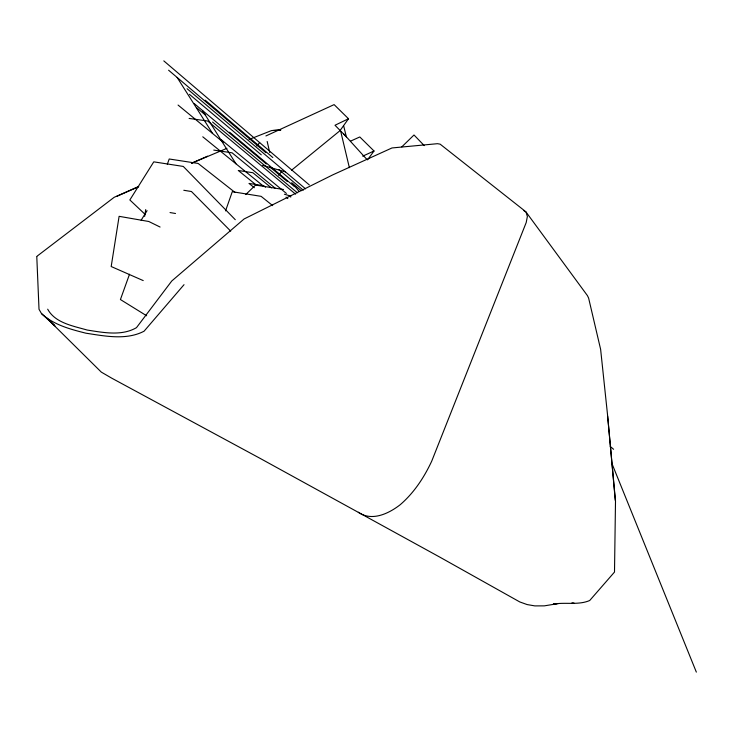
<?xml version="1.0" encoding="UTF-8"?>
<svg xmlns="http://www.w3.org/2000/svg" width="733" height="733" viewBox="0 0 733 733"><rect width="100%" height="100%" fill="white"/><g stroke="black" fill="none" stroke-linecap="round" stroke-linejoin="round"><path stroke-width="1.1" d="M144.658 216.363L145.73 209.592M36.778 256.449L39.014 309.28L41.488 313.577L54.993 325.901M225.553 210.902L232.279 191.707L261.113 196.343L272.685 205.625M167.307 164.293L169.213 158.997L198.139 163.441L234.991 192.403M129.521 274.215L120.423 299.54L146.627 315.758M184.029 284.679L144.08 331.197C126.287 340.488 104.865 336.071 85.917 333.194C70.267 329.245 53.582 324.866 41.488 313.577M141.139 220.239L147.076 210.664M265.905 135.953L334.12 104.608L348.505 118.755L339.965 130.712L291.587 170.184M367.508 159.858L374.013 150.998L359.793 136.961L350.521 141.148M256.871 145.959L259.638 142.587M278.586 175.279L281.435 171.788M401.812 146.866L414.008 134.991L424.251 145.62M245.729 194.557L255.542 185.083L283.524 189.49M37.191 256.092L114.156 197.314L138.473 186.585M348.505 118.755L335.008 125.251L346.37 136.842L343.722 126.103M362.698 156.166L374.013 150.998M116.822 196.352L138.739 186.649M191.414 163.312L226.937 148.332M191.881 163.074L207.595 156.166M249.073 139.462L271.595 130.556L280.574 129.97M558.335 603.571L544.307 605.861L534.852 605.898L527.1 604.56L519.779 601.94L439.58 556.998L260.05 458.345L111.709 378.155L101.291 372.107L46.692 318.085L54.26 325.04M556.429 603.699L553.278 604.148C565.225 601.967 578.364 605.421 589.708 600.51L614.501 572.061L615.5 501.225L607.639 416.124M272.969 130.492L280.821 129.97M571.96 602.856L573.976 603.03M189.114 118.425L207.677 121.027L295.591 194.153M213.761 150.1L232.104 152.831L275.443 188.408M183.791 190.278L191.441 191.515L230.703 231.124M170.019 212.561L175.499 213.495M262.57 165.319L285.458 171.879M284.386 194.218L290.836 196.096M523.82 210.618L525.964 211.929L587.426 295.619L588.626 298.111L600.629 349.366L607.547 414.896L615.289 500.41M143.219 280.592L111.187 266.528L119.112 216.327L148.79 221.494L160.078 227.038M358.318 512.239C371.796 521.768 388.728 513.631 400.191 504.735C413.98 492.86 424.077 477.531 431.728 461.139L526.202 222.539L527.375 216.492L525.964 211.929M524.984 211.077L440.148 144.163L437.482 143.686L391.981 147.956L332.819 174.839L244.071 218.984L171.779 280.977L136.475 327.66C121.678 336.291 103.234 332.525 87.209 330.052C73.291 325.993 55.213 323.061 47.682 309.189M254.342 187.721L249 183.424L263.733 185.742L265.483 187.172M256.028 184.853L238.271 170.487L252.876 172.731L271.393 187.886M202.775 136.796L262.845 185.678M286.062 197.122L287.831 198.579M220.954 139.444L286.392 193.42M289.031 195.601L290.79 197.049M178.064 105.057L223.171 142.22M212.588 122.026L297.387 192.797M194.236 103.591L266.363 163.99M269.863 166.922L287.382 181.592M196.462 107.568L205.185 114.861M301.272 190.717L291.707 182.673L298.972 191.258M229.576 132.197L294.483 186.613M189.453 94.337L261.287 154.828M278.806 169.58L303.288 190.195M187.08 88.711L305.533 188.848M610.259 446.452L613.603 449.283M205.222 100.164L272.832 157.558M168.599 70.212L265.951 152.757M163.807 60.885L309.308 184.936M144.832 214.118L129.851 199.953L153.765 161.846L183.287 166.437L235.284 219.698M343.493 133.672L366.949 159.501M177.139 77.451L212.625 133.534M202.427 110.445L235.953 163.789M611.863 463.357L696.35 672.115M340.772 131.601L349.366 167.674M267.179 141.478L269.735 152.537"/></g></svg>
